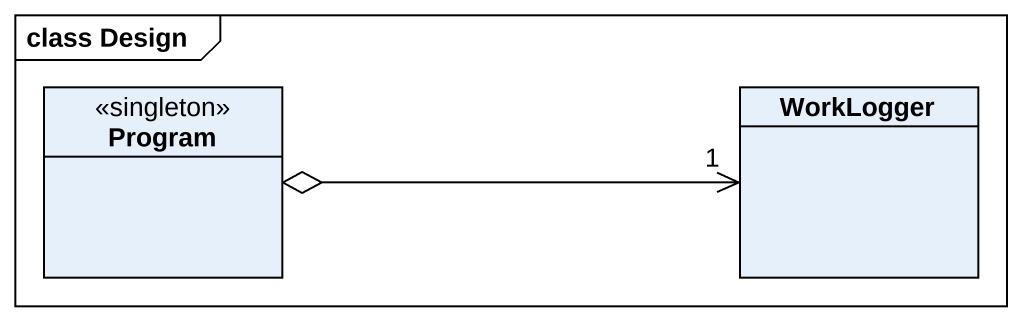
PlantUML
@startuml
mainframe class Design
hide circle
hide empty members
class Program <<singleton>>
class WorkLogger
WorkLogger "1" <-left-o Program
@enduml
